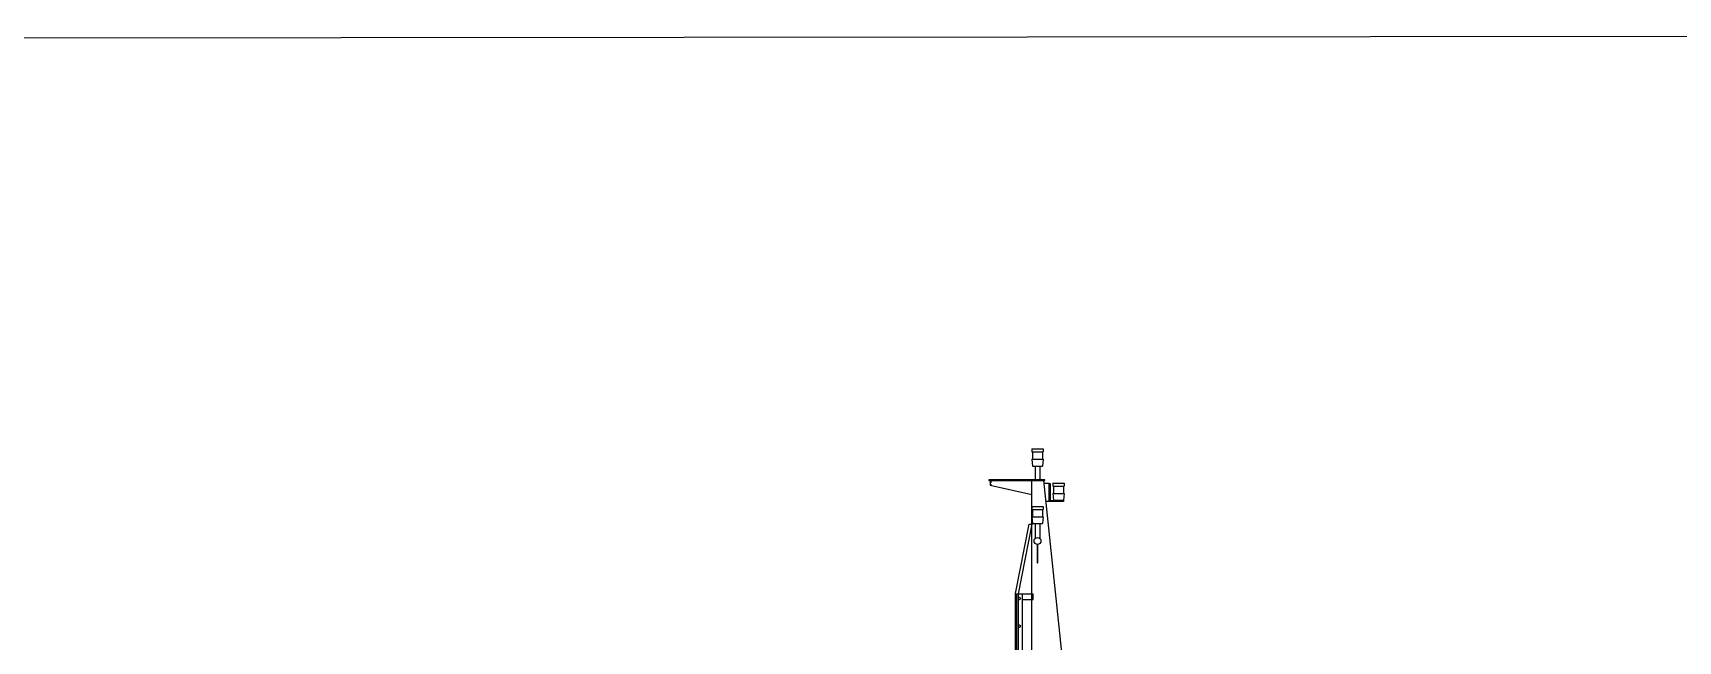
# Model space of a CAD drawing. Header units: millimetres. Extents: x 1084702 to 1166801, y 36632 to 124519.
# Drawn here: x 1100108 to 1117844, y 115861 to 122419 of the extents above; entities that cross this region are included whole.
import ezdxf

# ---------------------------------------------------------------- set-up
doc = ezdxf.new("R2010")
doc.units = ezdxf.units.MM
doc.header["$LTSCALE"] = 250
doc.linetypes.add('DASHED', pattern=[0.75, 0.5, -0.25])
doc.layers.get('0').update_dxf_attribs({"color": 255})
doc.layers.add('S0CO1', color=1, linetype='Continuous')

# ---------------------------------------------------------------- blocks, each defined once
blk = doc.blocks.new('la')
for p, q in [((-60, 185), (60, 185)), ((-60, 185), (-60, 152)), ((60, 185), (60, 152)), ((-60, 152), (60, 152)), ((-60, 72), (60, 72)), ((-60, 72), (-53, 0)), ((-55, 152), (-55, 72)), ((-53, 0), (53, 0)), ((60, 72), (53, 0)), ((55, 152), (55, 72))]:
    blk.add_line(p, q)
blk = doc.blocks.new('FT566')
for p, q in [((-180, 3100), (-180, 0)), ((-180, 3100), (0, 3100)), ((-120, 3100), (-120, 0)), ((-120, 3040), (0, 3040)), ((0, 3040), (0, 3100)), ((-180, 0), (-120, 0))]:
    blk.add_line(p, q)
for points in [[(-194, 3102), (-45, 3852), (-15, 3849), (-164, 3100), (-164, 350), (-194, 350)], [(-164, 3050), (-150, 3064), (-136, 3050), (-150, 3036)], [(-164, 2750), (-150, 2764), (-136, 2750), (-150, 2736)], [(-164, 2450), (-150, 2464), (-136, 2450), (-150, 2436)], [(-164, 2150), (-150, 2164), (-136, 2150), (-150, 2136)], [(-164, 1850), (-150, 1864), (-136, 1850), (-150, 1836)], [(-164, 1550), (-150, 1564), (-136, 1550), (-150, 1536)], [(-164, 1250), (-150, 1264), (-136, 1250), (-150, 1236)], [(-164, 950), (-150, 964), (-136, 950), (-150, 936)], [(-164, 650), (-150, 664), (-136, 650), (-150, 636)], [(-164, 350), (-150, 364), (-136, 350), (-150, 336)], [(-164, 50), (-150, 64), (-136, 50), (-150, 36)]]:
    blk.add_lwpolyline(points, close=True)
for points in [[(-120, 2000), (0, 2000), (0, 2060), (-120, 2060)], [(-120, 1000), (0, 1000), (0, 1060), (-120, 1060)], [(-120, 0), (0, 0), (0, 60), (-120, 60)]]:
    blk.add_lwpolyline(points)
blk = doc.blocks.new('profil_B4_1')
for p, q in [((93150, 82123), (93150, 81975)), ((93200, 82123), (93200, 81975)), ((93240, 81965), (92665, 81965)), ((92665, 81965), (92665, 81915)), ((92665, 81915), (93115, 81815)), ((93302, 81933), (93243, 81933)), ((93302, 81741), (93262, 81741)), ((93150, 81503), (93150, 81343)), ((93200, 81503), (93200, 81343))]:
    blk.add_line(p, q)
at = {"linetype": 'DASHED', "ltscale": 0.2}
blk.add_line((92673, 81965), (92673, 81913), dxfattribs=at)
blk.add_lwpolyline([(91905, 77019), (92718, 77313, 0.316069), (93115, 77877), (93115, 81965)], format="xyb")
blk.add_lwpolyline([(93255, 81975), (92650, 81975), (92650, 81965), (93255, 81965)], close=True)
for points in [[(93240, 81965), (93680, 77745)], [(93302, 81933), (93311, 81933), (93311, 81751), (93457, 81751), (93457, 81741), (93302, 81741), (93302, 81933)], [(93171, 81278), (93171, 81078), (93179, 81078), (93179, 81278)]]:
    blk.add_lwpolyline(points)
blk.add_circle((93175, 81315), 37.5)
for name, p in [('la', (93175, 82123)), ('la', (93402, 81753)), ('la', (93175, 81503)), ('FT566', (93130, 77645))]:
    blk.add_blockref(name, p)

msp = doc.modelspace()

# ---------------------------------------------------------------- linework, layer by layer
at = {"layer": 'S0CO1', "color": 6}
msp.add_line((1164925, 122419), (1085898, 122351), dxfattribs=at)

# ---------------------------------------------------------------- block references
msp.add_blockref('profil_B4_1', (1017763, 35626))

doc.saveas('drawing.dxf')
